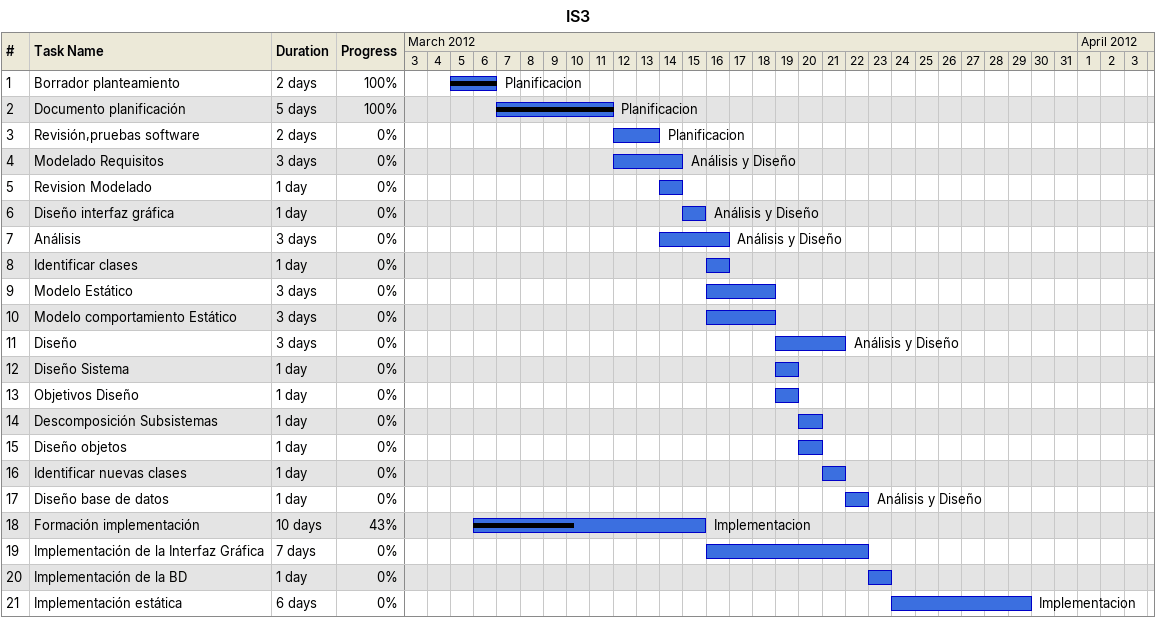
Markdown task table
IS3

| ID | Task | Duration | Start | Finish | Resources | % complete |
|---|---|---|---|---|---|---|
| 1 | Borrador planteamiento | 2d | 2012-03-05 | 2012-03-06 | Planificacion | 100 |
| 2 | Documento planificación | 5d | 2012-03-07 | 2012-03-11 | Planificacion | 100 |
| 3 | Revisión,pruebas software | 2d | 2012-03-12 | 2012-03-13 | Planificacion | 0 |
| 4 | Modelado Requisitos | 3d | 2012-03-12 | 2012-03-14 | Análisis y Diseño | 0 |
| 5 | Revision Modelado | 1d | 2012-03-14 | 2012-03-14 |  | 0 |
| 6 | Diseño interfaz gráfica | 1d | 2012-03-15 | 2012-03-15 | Análisis y Diseño | 0 |
| 7 | Análisis | 3d | 2012-03-14 | 2012-03-16 | Análisis y Diseño | 0 |
| 8 | Identificar clases | 1d | 2012-03-16 | 2012-03-16 |  | 0 |
| 9 | Modelo Estático | 3d | 2012-03-16 | 2012-03-18 |  | 0 |
| 10 | Modelo comportamiento Estático | 3d | 2012-03-16 | 2012-03-18 |  | 0 |
| 11 | Diseño | 3d | 2012-03-19 | 2012-03-21 | Análisis y Diseño | 0 |
| 12 | Diseño Sistema | 1d | 2012-03-19 | 2012-03-19 |  | 0 |
| 13 | Objetivos Diseño | 1d | 2012-03-19 | 2012-03-19 |  | 0 |
| 14 | Descomposición Subsistemas | 1d | 2012-03-20 | 2012-03-20 |  | 0 |
| 15 | Diseño objetos | 1d | 2012-03-20 | 2012-03-20 |  | 0 |
| 16 | Identificar nuevas clases | 1d | 2012-03-21 | 2012-03-21 |  | 0 |
| 17 | Diseño base de datos | 1d | 2012-03-22 | 2012-03-22 | Análisis y Diseño | 0 |
| 18 | Formación implementación | 10d | 2012-03-06 | 2012-03-15 | Implementacion | 43 |
| 19 | Implementación de la Interfaz Gráfica | 7d | 2012-03-16 | 2012-03-22 |  | 0 |
| 20 | Implementación de la BD | 1d | 2012-03-23 | 2012-03-23 |  | 0 |
| 21 | Implementación estática | 6d | 2012-03-24 | 2012-03-29 | Implementacion | 0 |
